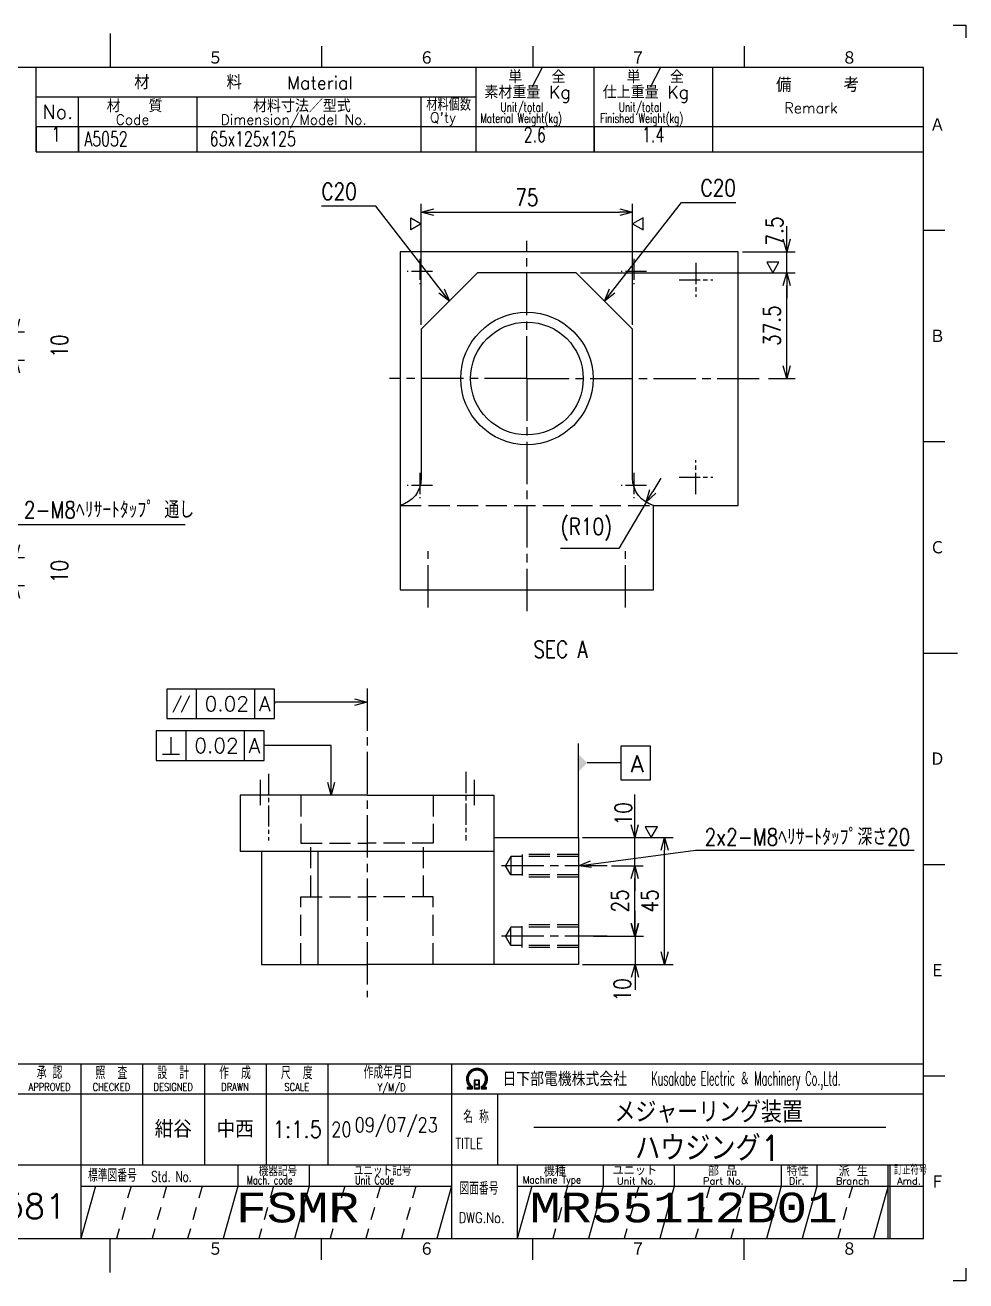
# Model space of a CAD drawing. Extents: x 0 to 630, y 0 to 446.
# Drawn here: x 296.1 to 630, y 0 to 445.5 of the extents above; entities that cross this region are included whole.
import ezdxf
from ezdxf.enums import TextEntityAlignment as Align

# ---------------------------------------------------------------- set-up
doc = ezdxf.new("R2010")
doc.units = 0
doc.header["$LTSCALE"] = 1.5
for name, pattern in [('GEN3', [6.75, 5, -1.75]), ('GEN3A', [3.5, 2, -1.5]), ('GEN7', [15, 10, -1.5, 2, -1.5]), ('GEN7A', [7.5, 5, -0.75, 1, -0.75])]:
    doc.linetypes.add(name, pattern=pattern)
doc.layers.get('0').update_dxf_attribs({"linetype": 'CONTINUOUS'})
doc.layers.get('DEFPOINTS').update_dxf_attribs({"linetype": 'CONTINUOUS'})
for name, color, linetype in [('2', 5, 'CONTINUOUS'), ('3', 6, 'GEN3'), ('5', 3, 'CONTINUOUS'), ('6', 52, 'CONTINUOUS'), ('7', 4, 'GEN7'), ('7A', 4, 'GEN7A'), ('8', 1, 'CONTINUOUS'), ('RAHM2', 1, 'CONTINUOUS'), ('RAHM3', 52, 'CONTINUOUS')]:
    doc.layers.add(name, color=color, linetype=linetype)
doc.styles.add('DIMENSION', font='monotxt.shx', dxfattribs={"bigfont": 'bigfont.shx'})
doc.styles.get("Standard").update_dxf_attribs({"font": 'romans.shx', "width": 0.8, "bigfont": 'extfont.shx'})
doc.styles.add('SYMBOLS', font='txt.shx', dxfattribs={"bigfont": 'extfont.shx'})
doc.dimstyles.new('GEN-ISO', dxfattribs={"dimtxt": 4, "dimasz": 3, "dimexe": 2, "dimexo": 1, "dimgap": 1, "dimtad": 3, "dimdec": 3, "dimrnd": 0.001, "dimdsep": 46, "dimtxsty": 'Standard', "dimblk": 'OPEN30', "dimcen": 0, "dimclrt": 52, "dimadec": 0, "dimazin": 0, "dimtp": 0.1, "dimtm": 0.1, "dimtfac": 0.6, "dimtdec": 3, "dimtmove": 2, "dimatfit": 3, "dimldrblk": 'OPEN30', "dimfxl": 0, "dimarcsym": 0})
doc.dimstyles.new('GEN-ISO$4', dxfattribs={"dimtxt": 4, "dimasz": 3, "dimexe": 2, "dimexo": 1, "dimgap": 1, "dimtad": 1, "dimtoh": 1, "dimdec": 3, "dimrnd": 0.001, "dimdsep": 46, "dimtxsty": 'Standard', "dimblk": 'OPEN30', "dimcen": 0, "dimclrt": 52, "dimadec": 0, "dimazin": 0, "dimtp": 0.1, "dimtm": 0.1, "dimtfac": 0.6, "dimtdec": 3, "dimtofl": 0, "dimtmove": 0, "dimatfit": 2, "dimldrblk": 'OPEN30', "dimfxl": 0, "dimarcsym": 0})

# ---------------------------------------------------------------- blocks, each defined once
blk = doc.blocks.new('1A3ﾌﾞﾋﾝ')
at = {"layer": 'RAHM2', "color": 5, "linetype": 'Continuous'}
for p, q in [((417, 297), (420, 297)), ((420, 297), (420, 294)), ((217.5, 295), (217.5, 287)), ((267.5, 292), (267.5, 287)), ((317.5, 292), (317.5, 287)), ((367.5, 292), (367.5, 287)), ((410, 287), (25, 287)), ((410, 10), (410, 287)), ((410, 248.5), (415, 248.5)), ((410, 198.5), (415, 198.5)), ((410, 148.5), (418, 148.5)), ((410, 98.5), (415, 98.5)), ((410, 48.5), (415, 48.5)), ((25, 10), (410, 10)), ((217.5, 2), (217.5, 10)), ((267.5, 5), (267.5, 10)), ((317.5, 5), (317.5, 10)), ((367.5, 5), (367.5, 10)), ((420, 3), (420, 0)), ((420, 0), (417, 0))]:
    blk.add_line(p, q, dxfattribs=at)
at = {"layer": 'RAHM2', "color": 7, "linetype": 'Continuous'}
for p, q in [((200, 267), (200, 287)), ((304, 287), (304, 267)), ((332, 267), (332, 287)), ((360, 287), (360, 267)), ((200, 280), (304, 280)), ((210, 267), (210, 280)), ((238, 280), (238, 267)), ((291, 280), (291, 267)), ((200, 273), (410, 273)), ((200, 267), (410, 267)), ((210.55, 51.26), (210.55, 10)), ((225.18, 51.26), (225.18, 27.42)), ((239.8, 51.26), (239.8, 27.42)), ((254.43, 51.26), (254.43, 27.42)), ((269.05, 51.26), (269.05, 27.42)), ((298.3, 51.26), (298.3, 10)), ((152.05, 44.26), (410, 44.26)), ((269.05, 44.26), (269.05, 27.42)), ((298.3, 44.26), (298.3, 44.26)), ((309.17, 44.26), (309.17, 27.42)), ((152.05, 27.42), (410, 27.42)), ((247.73, 27.42), (247.73, 22.42)), ((264.59, 27.42), (264.59, 22.42)), ((313.83, 27.42), (313.83, 10)), ((334.15, 27.42), (334.15, 22.42)), ((351, 27.42), (351, 22.42)), ((376.29, 27.42), (376.29, 22.42)), ((384.72, 27.42), (384.72, 22.42)), ((401.57, 10), (401.57, 27.42)), ((402.07, 10), (402.07, 27.42)), ((210.55, 22.42), (298.3, 22.42)), ((313.83, 22.42), (410, 22.42))]:
    blk.add_line(p, q, dxfattribs=at)
at = {"layer": 'RAHM2', "color": 3, "linetype": 'Continuous'}
for p, q in [((317.73, 36.35), (401.03, 36.35)), ((214.02, 22.42), (210.55, 10)), ((247.73, 22.42), (244.26, 10)), ((264.59, 22.42), (261.12, 10)), ((298.3, 22.42), (294.83, 10)), ((334.15, 22.42), (330.68, 10)), ((351, 22.42), (347.54, 10)), ((376.29, 22.42), (372.82, 10)), ((384.72, 22.42), (381.25, 10))]:
    blk.add_line(p, q, dxfattribs=at)
at = {"layer": 'RAHM2', "color": 3, "linetype": 'GEN3A'}
for p, q in [((222.44, 22.42), (218.98, 10)), ((230.87, 22.42), (227.41, 10)), ((239.3, 22.42), (235.84, 10)), ((256.16, 22.42), (252.69, 10)), ((273.01, 22.42), (269.55, 10)), ((281.44, 22.42), (277.98, 10)), ((289.87, 22.42), (286.41, 10)), ((325.72, 22.42), (322.25, 10)), ((342.57, 22.42), (339.11, 10)), ((359.43, 22.42), (355.97, 10)), ((367.86, 22.42), (364.39, 10)), ((393.14, 22.42), (389.68, 10))]:
    blk.add_line(p, q, dxfattribs=at)
at = {"layer": 'RAHM2', "color": 5, "linetype": 'Continuous'}
blk.add_lwpolyline([(410, 51.26), (152.05, 51.26), (152.05, 10)], dxfattribs=at)
at = {"layer": 'RAHM2', "color": 7, "linetype": 'Continuous'}
for points in [[(302.02, 45.4), (303.22, 45.4), (303.22, 46.01)], [(302.02, 45.58), (302.97, 45.58), (302.97, 45.91)], [(302.72, 45.82), (302.72, 45.75), (302.02, 45.75), (302.02, 45.4)], [(303.62, 47.51), (303.62, 45.4), (304.92, 45.4), (304.92, 47.51), (303.62, 47.51)], [(303.77, 47.36), (303.77, 46.53), (304.77, 46.53), (304.77, 47.36), (303.77, 47.36)], [(304.77, 46.38), (304.77, 45.55), (303.77, 45.55), (303.77, 46.38), (304.77, 46.38)], [(305.32, 45.98), (305.32, 45.4), (306.58, 45.4), (306.58, 45.75), (305.85, 45.75), (305.85, 45.8)], [(305.57, 45.87), (305.57, 45.58), (306.58, 45.58)]]:
    blk.add_lwpolyline(points, dxfattribs=at)
at = {"layer": 'RAHM2', "color": 3, "linetype": 'Continuous'}
for points in [[(317.29, 22.42), (313.83, 10)], [(401.57, 22.42), (401.57, 22.42), (398.11, 10)]]:
    blk.add_lwpolyline(points, dxfattribs=at)
at = {"layer": 'RAHM2', "color": 7, "linetype": 'Continuous'}
for radius, start, end in [(2.5, 308.2706, 230.8952), (2.28, 303.9949, 234.4013), (2.06, 299.8294, 238.4756)]:
    blk.add_arc((304.3, 47.76), radius, start, end, dxfattribs=at)
at = {"layer": 'RAHM2', "color": 5, "linetype": 'Continuous'}
for s, p in [('５', (240.6, 287.58)), ('６', (290.6, 287.58)), ('７', (340.6, 287.58)), ('８', (390.6, 287.58)), ('Ａ', (411.44, 271.74)), ('Ｂ', (411.44, 221.74)), ('Ｃ', (411.44, 171.74)), ('Ｄ', (411.44, 121.74)), ('Ｅ', (411.44, 71.74)), ('Ｆ', (411.44, 21.74)), ('５', (240.6, 5.87)), ('６', (290.6, 5.87)), ('７', (340.6, 5.87)), ('８', (390.6, 5.87))]:
    blk.add_text(s, height=3.31, dxfattribs=at).set_placement(p)
at = {"layer": 'RAHM2', "color": 7, "linetype": 'Continuous'}
for s, height, p in [('材\u3000\u3000\u3000\u3000\u3000料', 3.311, (223.18, 281.82)), ('単 / 全', 3, (311.71, 283.26)), ('単 / 全', 3, (339.71, 283.26)), ('Material', 3, (259.34, 281.82)), ('素材重量 Kg', 3, (306.08, 279.63)), ('仕上重量 Kg', 3, (334.08, 279.63)), ('備     考', 3.311, (375.08, 281.21)), ('材\u3000\u3000質', 3, (216.68, 276.39)), ('材料寸法／型式', 3, (251.33, 276.39)), ('No.', 3.311, (201.5, 274.82)), ('Dimension/Model No.', 2.4, (243.65, 273.45)), ("Q'ty", 2.4, (293.19, 273.93)), ('Remark', 2.5, (377.03, 276.16)), ('Code', 2.4, (218.82, 273.45)), ('機種', 2.4, (320.08, 24.76)), ('ユニット', 2.4, (336.39, 24.96)), ('部 品', 2.4, (358.93, 24.79)), ('特性', 2.4, (377.55, 24.78)), ('派 生', 2.4, (389.89, 24.72)), ('Unit No.', 1.7, (337.39, 22.76)), ('Part No.', 1.7, (357.81, 22.76)), ('Dir.', 1.7, (378.09, 22.76)), ('Branch', 1.7, (389.24, 22.76)), ('Amd.', 1.7, (403.74, 22.76))]:
    blk.add_text(s, height=height, dxfattribs=at).set_placement(p)
for s, height, width, p in [('材料個数', 3, 0.8, (292.32, 276.75)), ('Material Weight(kg)', 2.2, 0.68, (305.1, 273.86)), ('Unit/total', 2.2, 0.7, (309.86, 276.49)), ('Finished Weight(kg)', 2.2, 0.68, (333.46, 273.86)), ('Unit/total', 2.2, 0.7, (337.86, 276.49)), ('作成年月日', 3, 0.7, (277.49, 47.82)), ('Kusakabe Electric ＆ Machinery Co.,Ltd.', 3.3108, 0.5, (345.56, 46.19)), ('Y/M/D', 1.8, 0.8, (280.79, 44.87)), ('名 称', 3, 0.7, (301.06, 37.33)), ('20', 3.5, 0.8, (269.81, 34.08)), ('TITLE', 2.5, 0.8, (299.18, 31.25)), ('標準図番号', 3, 0.7, (212.26, 23.44)), ('機器記号', 2.5, 0.7, (252.65, 24.77)), ('ユニット記号', 2.5, 0.7, (275.14, 24.85)), ('訂正符号', 2, 0.7, (403.01, 25.16)), ('Std. No.', 2.5, 0.7, (227.23, 23.44)), ('Mach. code', 2, 0.7, (249.86, 22.83)), ('Unit Code', 2, 0.7, (275.45, 22.83)), ('Machine Type', 1.7, 0.9, (315.15, 23.05)), ('図面番号', 3, 0.7, (300.15, 20.37))]:
    blk.add_text(s, height=height, dxfattribs=dict(at, width=width)).set_placement(p)
for s, height, width, p in [('承 認', 3, 0.7, (203.18, 49.35)), ('照  査', 3, 0.7, (217.8, 49.35)), ('設  計', 3, 0.7, (232.43, 49.35)), ('作  成', 3, 0.7, (247.05, 49.35)), ('尺  度', 3, 0.7, (261.67, 49.35)), ('APPROVED', 1.8, 0.8, (203.18, 45.85)), ('CHECKED', 1.8, 0.8, (217.8, 45.85)), ('DESIGNED', 1.8, 0.8, (232.43, 45.85)), ('DRAWN', 1.8, 0.8, (247.05, 45.85)), ('SCALE', 1.8, 0.8, (261.67, 45.85)), ('DWG.No.', 2.5, 0.8, (305.41, 14.96))]:
    blk.add_text(s, height=height, dxfattribs=dict(at, width=width)).set_placement(p, align=Align.MIDDLE)
at = {"layer": 'RAHM2', "color": 7, "linetype": 'Continuous', "width": 0.844147}
blk.add_text('日下部電機株式会社', height=3.311, dxfattribs=at).set_placement((310.35, 46.06), (339.79, 46.06), align=Align.FIT)
at = {"layer": 'RAHM2', "color": 5, "linetype": 'Continuous', "width": 0.7}
for tag, p in [('HEADER3', (35, 274.01)), ('HEADER4', (54.75, 274)), ('HEADER15', (74.49, 274)), ('HEADER16', (94.43, 274))]:
    blk.add_attdef(tag, text='', height=6, dxfattribs=at).set_placement(p, align=Align.MIDDLE)
at = {"layer": 'RAHM2', "color": 7, "linetype": 'Continuous'}
blk.add_attdef('HEADER5', text='', height=2.5, dxfattribs=at).set_placement((63.69, 267.1), align=Align.BOTTOM_RIGHT)
for tag, height, width, p in [('HEADER25', 3.2, 0.63, (46.91, 40.38)), ('HEADER23', 3.33, 0.8, (71.4, 40.2)), ('HEADER24', 3.5, 0.8, (92.57, 40.22)), ('HEADER1', 5, 0.9, (359.12, 40.15)), ('HEADER7', 5, 0.8, (174.38, 35.8)), ('GEN-TITLE-SCA', 4, 0.85, (261.79, 35.85)), ('HEADER22', 3.2, 0.63, (46.91, 33.38)), ('HEADER20', 3.33, 0.8, (71.4, 33.2)), ('HEADER21', 3.5, 0.8, (92.57, 33.22)), ('HEADER2', 6, 0.9, (358.89, 31.68)), ('HEADER19', 3.2, 0.63, (46.91, 26.38)), ('HEADER17', 3.33, 0.8, (71.4, 26.2)), ('HEADER18', 3.5, 0.8, (92.57, 26.22)), ('HEADER11', 3.2, 0.63, (46.91, 19.38)), ('HEADER9', 3.33, 0.8, (71.4, 19.2)), ('HEADER10', 3.5, 0.8, (92.57, 19.22)), ('HEADER14', 3.31, 0.8, (126.54, 12.82))]:
    blk.add_attdef(tag, text='', height=height, dxfattribs=dict(at, width=width)).set_placement(p, align=Align.MIDDLE)
at = {"layer": 'RAHM2', "color": 7, "linetype": 'Continuous', "width": 0.8}
blk.add_attdef('GEN-TITLE-DAT', text='', height=3.5, dxfattribs=at).set_placement((275.35, 34.1), align=Align.BOTTOM_LEFT)
at = {"layer": 'RAHM2', "color": 7, "linetype": 'Continuous'}
for tag, p in [('HEADER27', (232.45, 36.09)), ('HEADER26', (247.07, 36.09))]:
    blk.add_attdef(tag, text='', height=4, dxfattribs=at).set_placement(p, align=Align.MIDDLE)
at = {"layer": 'RAHM2', "color": 5, "linetype": 'Continuous', "style": 'DIMENSION', "width": 1.2}
for tag, p in [('HEADER13', (213.56, 11.75)), ('HEADER12', (247.26, 11.72)), ('GEN-TITLE-DWG', (316.79, 11.74))]:
    blk.add_attdef(tag, text='', height=7.02, dxfattribs=at).set_placement(p, align=Align.BOTTOM_LEFT)
at = {"layer": 'RAHM2', "color": 5, "linetype": 'Continuous', "style": 'DIMENSION'}
blk.add_attdef('HEADER8', text='', height=7.02, dxfattribs=at).set_placement((408.58, 11.71), align=Align.BOTTOM_RIGHT)
at = {"layer": 'RAHM2', "color": 5, "linetype": 'Continuous'}
blk.add_attdef('HEADER6', text='', height=5.8, dxfattribs=at).set_placement((207.09, 13.03), align=Align.BOTTOM_RIGHT)
blk = doc.blocks.new('_Open30')
at = {"color": 0, "linetype": 'ByBlock', "lineweight": -2}
for p, q in [((-1, 0.268), (0, 0)), ((0, 0), (-1, -0.268)), ((0, 0), (-1, 0))]:
    blk.add_line(p, q, dxfattribs=at)
blk = doc.blocks.new('*D48')
at = {"layer": '5', "color": 0, "lineweight": -2}
for p, q in [((493.96, 157.28), (526.06, 157.28)), ((523.06, 116.78), (523.06, 152.78)), ((493.96, 112.28), (526.06, 112.28))]:
    blk.add_line(p, q, dxfattribs=at)
at = {"layer": 'DEFPOINTS', "color": 0}
for p in [(492.46, 157.28), (523.06, 157.28), (492.46, 112.28)]:
    blk.add_point(p, dxfattribs=at)
at = {"layer": '5', "color": 0, "lineweight": -2, "xscale": 4.5, "yscale": 4.5, "zscale": 4.5}
for p, rotation in [((523.06, 157.28), 90), ((523.06, 112.28), 270)]:
    blk.add_blockref('_Open30', p, dxfattribs=dict(at, rotation=rotation))
at = {"layer": '5', "color": 52, "insert": (517.81, 134.78), "char_height": 6, "attachment_point": 5, "rotation": 90}
blk.add_mtext('45', dxfattribs=at)
blk = doc.blocks.new('*D49')
at = {"layer": '5', "color": 0, "lineweight": -2}
for p, q in [((512.45, 161.78), (512.45, 166.28)), ((493.96, 157.28), (515.45, 157.28)), ((512.45, 147.28), (512.45, 157.28)), ((504.15, 147.28), (515.45, 147.28)), ((512.45, 142.78), (512.45, 138.28))]:
    blk.add_line(p, q, dxfattribs=at)
at = {"layer": 'DEFPOINTS', "color": 0}
for p in [(492.46, 157.28), (512.45, 157.28), (502.65, 147.28)]:
    blk.add_point(p, dxfattribs=at)
at = {"layer": '5', "color": 0, "lineweight": -2, "xscale": 4.5, "yscale": 4.5, "zscale": 4.5}
for p, rotation in [((512.45, 157.28), 270), ((512.45, 147.28), 90)]:
    blk.add_blockref('_Open30', p, dxfattribs=dict(at, rotation=rotation))
at = {"layer": '5', "color": 52, "insert": (508.4, 165.71), "char_height": 6, "attachment_point": 5, "rotation": 90}
blk.add_mtext('10', dxfattribs=at)
blk = doc.blocks.new('*D50')
at = {"layer": '5', "color": 0, "lineweight": -2}
for p, q in [((504.15, 147.28), (515.45, 147.28)), ((512.45, 126.78), (512.45, 142.78)), ((497.79, 122.28), (515.45, 122.28))]:
    blk.add_line(p, q, dxfattribs=at)
at = {"layer": 'DEFPOINTS', "color": 0}
for p in [(502.65, 147.28), (512.45, 147.28), (496.29, 122.28)]:
    blk.add_point(p, dxfattribs=at)
at = {"layer": '5', "color": 0, "lineweight": -2, "xscale": 4.5, "yscale": 4.5, "zscale": 4.5}
for p, rotation in [((512.45, 147.28), 90), ((512.45, 122.28), 270)]:
    blk.add_blockref('_Open30', p, dxfattribs=dict(at, rotation=rotation))
at = {"layer": '5', "color": 52, "insert": (507.2, 134.78), "char_height": 6, "attachment_point": 5, "rotation": 90}
blk.add_mtext('25', dxfattribs=at)
blk = doc.blocks.new('*D51')
at = {"layer": '5', "color": 0, "lineweight": -2}
for p, q in [((512.56, 126.78), (512.56, 131.28)), ((497.79, 122.28), (515.56, 122.28)), ((512.56, 122.28), (512.56, 112.28)), ((493.96, 112.28), (515.56, 112.28)), ((512.56, 107.78), (512.56, 103.28))]:
    blk.add_line(p, q, dxfattribs=at)
at = {"layer": 'DEFPOINTS', "color": 0}
for p in [(496.29, 122.28), (492.46, 112.28), (512.56, 112.28)]:
    blk.add_point(p, dxfattribs=at)
at = {"layer": '5', "color": 0, "lineweight": -2, "xscale": 4.5, "yscale": 4.5, "zscale": 4.5}
for p, rotation in [((512.56, 122.28), 270), ((512.56, 112.28), 90)]:
    blk.add_blockref('_Open30', p, dxfattribs=dict(at, rotation=rotation))
at = {"layer": '5', "color": 52, "insert": (508.05, 103.25), "char_height": 6, "attachment_point": 5, "rotation": 90}
blk.add_mtext('10', dxfattribs=at)
blk = doc.blocks.new('REFM180')
at = {"layer": '6', "ltscale": 20}
blk.add_lwpolyline([(-17.06, -4.03), (-17.06, 3.97), (-10.06, 3.97), (-10.06, -4.03)], close=True, dxfattribs=at)
blk.add_lwpolyline([(-10.06, -0.03), (-2.06, -0.03)], dxfattribs=at)
blk.add_solid([(-2.06, -0.03), (-0.06, -2.03), (-0.06, 1.97)], dxfattribs=at)
blk.add_attdef('REFERENCE', text='', height=4, dxfattribs=at).set_placement((-13.56, -2.25), align=Align.CENTER)
blk = doc.blocks.new('GEOTOL-031128170358')
at = {"layer": '6', "color": 2}
for p, q in [((7, 3.5), (7, -3.5)), ((20.85, -3.5), (20.85, 3.5)), ((1.5, -2), (3.5, 2)), ((3.5, -2), (5.5, 2))]:
    blk.add_line(p, q, dxfattribs=at)
blk.add_lwpolyline([(0, -3.5), (25.49, -3.5), (25.49, 3.5), (0, 3.5)], close=True, dxfattribs=at)
at = {"layer": '6', "color": 2, "style": 'SYMBOLS', "flags": 1}
blk.add_attdef('STYLE', text='', height=3.5, dxfattribs=at).set_placement((0, -3.5), align=Align.RIGHT)
at = {"layer": '6', "color": 2, "style": 'SYMBOLS'}
for tag, p in [('COL01', (9, -1.75)), ('COL02', (21.85, -1.75))]:
    blk.add_attdef(tag, p, '', height=3.5, dxfattribs=at)
blk = doc.blocks.new('GEOTOL-031128170315')
at = {"layer": '6', "color": 2}
for p, q in [((7, 3.5), (7, -3.5)), ((20.85, -3.5), (20.85, 3.5)), ((3.5, -2), (3.5, 2)), ((1.5, -2), (5.5, -2))]:
    blk.add_line(p, q, dxfattribs=at)
blk.add_lwpolyline([(0, -3.5), (25.49, -3.5), (25.49, 3.5), (0, 3.5)], close=True, dxfattribs=at)
at = {"layer": '6', "color": 2, "style": 'SYMBOLS', "flags": 1}
blk.add_attdef('STYLE', text='', height=3.5, dxfattribs=at).set_placement((0, -3.5), align=Align.RIGHT)
at = {"layer": '6', "color": 2, "style": 'SYMBOLS'}
for tag, p in [('COL01', (9, -1.75)), ('COL02', (21.85, -1.75))]:
    blk.add_attdef(tag, p, '', height=3.5, dxfattribs=at)
blk = doc.blocks.new('*D52')
at = {"layer": '5', "color": 0, "lineweight": -2}
for p, q in [((566.4, 369.62), (566.4, 374.12)), ((550.67, 365.12), (569.4, 365.12)), ((566.4, 357.62), (566.4, 365.12)), ((493.17, 357.62), (569.4, 357.62)), ((566.4, 353.12), (566.4, 348.62))]:
    blk.add_line(p, q, dxfattribs=at)
at = {"layer": 'DEFPOINTS', "color": 0}
for p in [(549.17, 365.12), (566.4, 365.12), (491.67, 357.62)]:
    blk.add_point(p, dxfattribs=at)
at = {"layer": '5', "color": 0, "lineweight": -2, "xscale": 4.5, "yscale": 4.5, "zscale": 4.5}
for p, rotation in [((566.4, 365.12), 270), ((566.4, 357.62), 90)]:
    blk.add_blockref('_Open30', p, dxfattribs=dict(at, rotation=rotation))
at = {"layer": '5', "color": 52, "insert": (562.1, 372.44), "char_height": 6, "attachment_point": 5, "rotation": 90}
blk.add_mtext('7.5', dxfattribs=at)
blk = doc.blocks.new('*D53')
at = {"layer": '5', "color": 0, "lineweight": -2}
for p, q in [((493.17, 357.62), (569.4, 357.62)), ((566.4, 324.62), (566.4, 353.12)), ((559.93, 320.12), (569.4, 320.12))]:
    blk.add_line(p, q, dxfattribs=at)
at = {"layer": 'DEFPOINTS', "color": 0}
for p in [(491.67, 357.62), (566.4, 357.62), (558.43, 320.12)]:
    blk.add_point(p, dxfattribs=at)
at = {"layer": '5', "color": 0, "lineweight": -2, "xscale": 4.5, "yscale": 4.5, "zscale": 4.5}
for p, rotation in [((566.4, 357.62), 90), ((566.4, 320.12), 270)]:
    blk.add_blockref('_Open30', p, dxfattribs=dict(at, rotation=rotation))
at = {"layer": '5', "color": 52, "insert": (561.15, 338.87), "char_height": 6, "attachment_point": 5, "rotation": 90}
blk.add_mtext('37.5', dxfattribs=at)
blk = doc.blocks.new('*D54')
at = {"layer": '5', "color": 0, "lineweight": -2}
for p, q in [((436.67, 339.12), (436.67, 382.11)), ((441.17, 379.11), (507.17, 379.11)), ((511.67, 339.12), (511.67, 382.11))]:
    blk.add_line(p, q, dxfattribs=at)
at = {"layer": 'DEFPOINTS', "color": 0}
for p in [(511.67, 379.11), (436.67, 337.62), (511.67, 337.62)]:
    blk.add_point(p, dxfattribs=at)
at = {"layer": '5', "color": 0, "lineweight": -2, "xscale": 4.5, "yscale": 4.5, "zscale": 4.5, "rotation": 180}
blk.add_blockref('_Open30', (436.67, 379.11), dxfattribs=at)
at = {"layer": '5', "color": 0, "lineweight": -2, "xscale": 4.5, "yscale": 4.5, "zscale": 4.5}
blk.add_blockref('_Open30', (511.67, 379.11), dxfattribs=at)
at = {"layer": '5', "color": 52, "insert": (474.17, 384.36), "char_height": 6, "attachment_point": 5}
blk.add_mtext('75', dxfattribs=at)
blk = doc.blocks.new('*D55')
at = {"layer": '5', "color": 0, "lineweight": -2}
for p, q in [((521.67, 284.81), (518.86, 280.08)), ((516.56, 276.21), (506.82, 259.81)), ((506.82, 259.81), (486.06, 259.81))]:
    blk.add_line(p, q, dxfattribs=at)
at = {"layer": 'DEFPOINTS', "color": 0}
for p in [(521.67, 284.81), (516.56, 276.21)]:
    blk.add_point(p, dxfattribs=at)
at = {"layer": '5', "color": 0, "lineweight": -2, "xscale": 4.5, "yscale": 4.5, "zscale": 4.5, "rotation": 239.2821788763316}
blk.add_blockref('_Open30', (516.56, 276.21), dxfattribs=at)
at = {"layer": '5', "color": 52, "insert": (495.31, 266.63), "char_height": 6, "attachment_point": 5}
blk.add_mtext('(R10)', dxfattribs=at)
blk = doc.blocks.new('*D74')
at = {"layer": '5', "color": 0, "lineweight": -2}
for p, q in [((292.9, 261.17), (292.9, 265.67)), ((270.96, 256.67), (295.9, 256.67)), ((292.9, 256.67), (292.9, 246.67)), ((279.96, 246.67), (295.9, 246.67)), ((292.9, 242.17), (292.9, 237.67))]:
    blk.add_line(p, q, dxfattribs=at)
at = {"layer": 'DEFPOINTS', "color": 0}
for p in [(269.46, 256.67), (278.46, 246.67), (292.9, 246.67)]:
    blk.add_point(p, dxfattribs=at)
at = {"layer": '5', "color": 0, "lineweight": -2, "xscale": 4.5, "yscale": 4.5, "zscale": 4.5}
for p, rotation in [((292.9, 256.67), 270), ((292.9, 246.67), 90)]:
    blk.add_blockref('_Open30', p, dxfattribs=dict(at, rotation=rotation))
at = {"layer": '5', "color": 52, "insert": (308.27, 251.67), "char_height": 6, "attachment_point": 5, "rotation": 90}
blk.add_mtext('10', dxfattribs=at)
blk = doc.blocks.new('*D76')
at = {"layer": '5', "color": 0, "lineweight": -2}
for p, q in [((292.9, 341.17), (292.9, 345.67)), ((279.96, 336.67), (295.9, 336.67)), ((292.9, 326.67), (292.9, 336.67)), ((270.96, 326.67), (295.9, 326.67)), ((292.9, 322.17), (292.9, 317.67))]:
    blk.add_line(p, q, dxfattribs=at)
at = {"layer": 'DEFPOINTS', "color": 0}
for p in [(278.46, 336.67), (292.9, 336.67), (269.46, 326.67)]:
    blk.add_point(p, dxfattribs=at)
at = {"layer": '5', "color": 0, "lineweight": -2, "xscale": 4.5, "yscale": 4.5, "zscale": 4.5}
for p, rotation in [((292.9, 336.67), 270), ((292.9, 326.67), 90)]:
    blk.add_blockref('_Open30', p, dxfattribs=dict(at, rotation=rotation))
at = {"layer": '5', "color": 52, "insert": (308.27, 331.67), "char_height": 6, "attachment_point": 5, "rotation": 90}
blk.add_mtext('10', dxfattribs=at)
blk = doc.blocks.new('STDBUHIN')
at = {"color": 7}
for p, q in [((0, 0), (0, -6)), ((10, 0), (10, -6)), ((38, 0), (38, -6)), ((91, 0), (91, -6)), ((104, 0), (104, -6)), ((132, 0), (132, -6)), ((160, 0), (160, -6)), ((0, -6), (210, -6))]:
    blk.add_line(p, q, dxfattribs=at)
at = {"layer": 'RAHM3', "color": 7, "width": 0.9}
for tag, p in [('1GENST', (4.710911, -4.609434)), ('4GENST', (96.434633, -4.658422)), ('5GENST', (118, -4.729)), ('6GENST', (146, -4.729))]:
    blk.add_attdef(tag, text='', height=3.5, dxfattribs=at).set_placement(p, align=Align.BOTTOM_CENTER)
at = {"layer": 'RAHM3', "color": 7}
for tag, p, width in [('2GENST', (11.373533, -4.658422), 0.8), ('3GENST', (41.070972, -4.658422), 0.8), ('7GENST', (162.759538, -4.671383), 0.9)]:
    blk.add_attdef(tag, p, '', height=3.5, dxfattribs=dict(at, width=width))

msp = doc.modelspace()

# ---------------------------------------------------------------- linework, layer by layer
at = {"layer": '2'}
for p, q in [((549.1715, 365.1235), (429.1715, 365.1235)), ((429.1715, 365.1235), (429.1715, 275.1235)), ((549.1715, 275.1235), (549.1715, 365.1235)), ((519.1715, 275.1235), (549.1715, 275.1235)), ((417.4553, 172.282), (372.4553, 172.282)), ((372.4553, 172.282), (372.4553, 152.282)), ((417.4553, 172.282), (462.4553, 172.282)), ((440.9553, 172.282), (462.4553, 172.282)), ((462.4553, 172.282), (462.4553, 157.282)), ((462.4553, 157.282), (492.4553, 157.282)), ((492.4553, 157.282), (492.4553, 112.282)), ((379.9553, 152.282), (379.9553, 112.282)), ((399.9553, 152.282), (399.9553, 112.282)), ((462.4553, 152.282), (462.4553, 112.282)), ((379.9553, 112.282), (417.4553, 112.282)), ((462.4553, 112.282), (417.4553, 112.282)), ((492.4553, 112.282), (462.4553, 112.282))]:
    msp.add_line(p, q, dxfattribs=at)
msp.add_lwpolyline([(429.1715, 245.1235), (519.1715, 245.1235), (519.1715, 275.1235, -0.34199871), (511.6715, 284.8059), (511.6715, 337.6235), (491.6715, 357.6235), (456.6715, 357.6235), (436.6715, 337.6235), (436.6715, 284.8059, -0.34199871), (429.1715, 275.1235)], format="xyb", close=True, dxfattribs=at)
msp.add_lwpolyline([(462.4553, 157.282), (462.4553, 152.282), (372.4553, 152.282)], dxfattribs=at)
for radius in [23.5, 20]:
    msp.add_circle((474.1715, 320.1235), radius, dxfattribs=at)
at = {"layer": '3'}
for p, q in [((429.1715, 275.1235), (519.1715, 275.1235)), ((393.9553, 172.282), (393.9553, 155.282)), ((440.9553, 172.282), (440.9553, 155.282)), ((393.9553, 155.282), (417.4553, 155.282)), ((397.4553, 136.282), (397.4553, 155.282)), ((440.9553, 155.282), (417.4553, 155.282)), ((437.4553, 136.282), (437.4553, 155.282)), ((468.4553, 150.532), (466.579, 147.282)), ((466.596, 147.2524), (466.579, 147.282)), ((468.4553, 144.032), (466.579, 147.282)), ((492.4553, 150.532), (468.4553, 150.532)), ((468.4553, 150.532), (468.4553, 144.032)), ((492.4553, 151.282), (472.4553, 151.282)), ((472.4553, 151.282), (472.4553, 143.282)), ((492.4553, 144.032), (468.4553, 144.032)), ((492.4553, 143.282), (472.4553, 143.282)), ((393.9553, 136.282), (417.4553, 136.282)), ((393.9553, 112.282), (393.9553, 136.282)), ((440.9553, 136.282), (417.4553, 136.282)), ((440.9553, 112.282), (440.9553, 136.282)), ((468.4553, 125.532), (466.579, 122.282)), ((492.4553, 125.532), (468.4553, 125.532)), ((468.4553, 119.032), (468.4553, 125.532)), ((492.4553, 126.282), (472.4553, 126.282)), ((472.4553, 118.282), (472.4553, 126.282)), ((466.596, 122.3116), (466.579, 122.282)), ((468.4553, 119.032), (466.579, 122.282)), ((492.4553, 119.032), (468.4553, 119.032)), ((492.4553, 118.282), (472.4553, 118.282))]:
    msp.add_line(p, q, dxfattribs=at)
at = {"layer": '5'}
for p, q in [((492.4553, 157.282), (492.4553, 190.6129)), ((512.4477, 164.782), (512.4477, 172.544))]:
    msp.add_line(p, q, dxfattribs=at)
at = {"layer": '7'}
for p, q in [((474.1715, 320.1235), (474.1715, 368.9274)), ((474.1715, 320.1235), (425.3676, 320.1235)), ((474.1715, 320.1235), (474.1715, 237.2428)), ((474.1715, 320.1235), (558.4327, 320.1235)), ((439.1715, 238.8766), (439.1715, 258.9248)), ((509.1715, 238.8766), (509.1715, 258.9248)), ((417.4553, 210.1921), (417.4553, 100.6231)), ((379.4553, 177.7114), (379.4553, 168.7978)), ((455.4553, 177.7114), (455.4553, 168.7978)), ((502.6497, 147.282), (464.9481, 147.282)), ((502.6497, 122.282), (464.9481, 122.282))]:
    msp.add_line(p, q, dxfattribs=at)
at = {"layer": '7A'}
for p, q in [((436.1715, 362.6235), (436.1715, 353.6235)), ((512.1715, 362.6235), (512.1715, 353.6235)), ((534.1715, 361.1235), (534.1715, 349.1235)), ((440.6715, 358.1235), (431.6715, 358.1235)), ((516.6715, 358.1235), (507.6715, 358.1235)), ((528.1715, 355.1235), (540.1715, 355.1235)), ((534.1715, 279.1235), (534.1715, 291.1235)), ((436.1715, 286.6235), (436.1715, 277.6235)), ((512.1715, 286.6235), (512.1715, 277.6235)), ((528.1715, 285.1235), (540.1715, 285.1235)), ((440.6715, 282.1235), (431.6715, 282.1235)), ((516.6715, 282.1235), (507.6715, 282.1235)), ((382.4553, 179.9389), (382.4553, 156.282)), ((452.4553, 180.5754), (452.4553, 156.282))]:
    msp.add_line(p, q, dxfattribs=at)
at = {"layer": '8'}
for points in [[(436.6715, 375.0047), (432.9215, 372.8402), (432.9215, 377.1707), (436.6715, 375.0062)], [(511.6715, 375.0047), (515.4215, 372.8402), (515.4215, 377.1707), (511.6715, 375.0062)], [(561.4609, 357.6235), (563.6254, 361.3735), (559.2949, 361.3735), (561.4594, 357.6235)], [(518.3299, 157.282), (520.4944, 161.032), (516.1639, 161.032), (518.3284, 157.282)]]:
    msp.add_lwpolyline(points, close=True, dxfattribs=at)

# ---------------------------------------------------------------- block references
at = {"layer": '2'}
ref = msp.add_blockref('1A3ﾌﾞﾋﾝ', (0, 0), dxfattribs=dict(at, xscale=1.5, yscale=1.5, zscale=1.5))
ref.add_attrib('GEN-TITLE-DWG', 'MR55112B01', dxfattribs={"layer": 'RAHM2', "color": 5, "linetype": 'Continuous', "height": 10.5345, "style": 'DIMENSION', "width": 1.2}).set_placement((475.1851, 17.6032), align=Align.BOTTOM_LEFT)
ref.add_attrib('GEN-TITLE-DAT', '09/07/23', dxfattribs={"layer": 'RAHM2', "color": 7, "linetype": 'Continuous', "height": 5.25, "width": 0.8}).set_placement((413.0303, 51.1535), align=Align.BOTTOM_LEFT)
ref.add_attrib('GEN-TITLE-SCA', '1:1.5', dxfattribs={"layer": 'RAHM2', "color": 7, "linetype": 'Continuous', "height": 6, "width": 0.85}).set_placement((392.687, 53.7754), align=Align.MIDDLE)
ref.add_attrib('HEADER1', 'メジャーリング装置', dxfattribs={"layer": 'RAHM2', "color": 7, "linetype": 'Continuous', "height": 7.5, "width": 0.9}).set_placement((538.6837, 60.2211), align=Align.MIDDLE)
ref.add_attrib('HEADER2', 'ハウジング1', dxfattribs={"layer": 'RAHM2', "color": 7, "linetype": 'Continuous', "height": 9, "width": 0.9}).set_placement((538.3416, 47.5175), align=Align.MIDDLE)
ref.add_attrib('HEADER6', '2581', dxfattribs={"layer": 'RAHM2', "color": 5, "linetype": 'Continuous', "height": 8.7}).set_placement((310.6325, 19.5387), align=Align.BOTTOM_RIGHT)
ref.add_attrib('HEADER12', 'FSMR', dxfattribs={"layer": 'RAHM2', "color": 5, "linetype": 'Continuous', "height": 10.5345, "style": 'DIMENSION', "width": 1.2}).set_placement((370.8872, 17.5792), align=Align.BOTTOM_LEFT)
ref.add_attrib('HEADER27', '紺谷', dxfattribs={"layer": 'RAHM2', "color": 7, "linetype": 'Continuous', "height": 6}).set_placement((348.6743, 54.1353), align=Align.MIDDLE)
ref.add_attrib('HEADER26', '中西', dxfattribs={"layer": 'RAHM2', "color": 7, "linetype": 'Continuous', "height": 6}).set_placement((370.611, 54.1353), align=Align.MIDDLE)
at = {"layer": '6', "xscale": 1.5, "yscale": 1.5, "zscale": 1.5}
for name, p in [('GEOTOL-031128170358', (346.313, 204.7178)), ('GEOTOL-031128170315', (342.6385, 189.8907))]:
    msp.add_blockref(name, p, dxfattribs=at).add_auto_attribs({'COL02': 'A', 'COL01': '0.02'})
at = {"layer": '6'}
ref = msp.add_blockref('REFM180', (492.4553, 183.7962), dxfattribs=dict(at, xscale=-1.5, yscale=1.5, zscale=1.5))
ref.add_attrib('REFERENCE', 'A', dxfattribs={"ltscale": 20, "height": 6}).set_placement((513.3684, 180.4168), align=Align.CENTER)
at = {"layer": 'RAHM2'}
ref = msp.add_blockref('STDBUHIN', (300.0001, 409.5), dxfattribs=dict(at, xscale=1.5, yscale=1.5, zscale=1.5))
ref.add_attrib('1GENST', '1', dxfattribs={"layer": 'RAHM3', "color": 7, "height": 5.25, "width": 0.7}).set_placement((307.0664, 402.5858), align=Align.BOTTOM_CENTER)
ref.add_attrib('2GENST', 'A5052', (317.0604, 402.5124), dxfattribs={"layer": 'RAHM3', "color": 7, "height": 5.25, "width": 0.7})
ref.add_attrib('3GENST', '65x125x125', (361.6065, 402.5124), dxfattribs={"layer": 'RAHM3', "color": 7, "height": 5.25, "width": 0.7})
ref.add_attrib('5GENST', '2.6', dxfattribs={"layer": 'RAHM3', "color": 7, "height": 5.25, "width": 0.7}).set_placement((477.0001, 402.4065), align=Align.BOTTOM_CENTER)
ref.add_attrib('6GENST', '1.4', dxfattribs={"layer": 'RAHM3', "color": 7, "height": 5.25, "width": 0.7}).set_placement((519.0001, 402.4065), align=Align.BOTTOM_CENTER)

# ---------------------------------------------------------------- texts
at = {"width": 0.8}
msp.add_text('SEC A', height=6, dxfattribs=at).set_placement((476.4781, 221.0563))
at = {"layer": '5', "color": 52, "char_height": 6}
for s, insert, attachment_point in [('C20', (413.7986, 386.4964), 6), ('C20', (535.8246, 387.7765), 4), ('2-M8ﾍﾘｻｰﾄﾀｯﾌﾟ 通し', (295.6089, 273.5522), 4), ('2x2-M8ﾍﾘｻｰﾄﾀｯﾌﾟ深さ20', (537.275, 157.4717), 4)]:
    msp.add_mtext(s, dxfattribs=dict(at, insert=insert, attachment_point=attachment_point))

# ---------------------------------------------------------------- dimensions: what is measured, and where the dimension line sits
at = {"layer": '5'}
for base, p1, p2, angle, picture, middle in [((511.6715, 379.1142), (436.6715, 337.6235), (511.6715, 337.6235), 180, '*D54', (474.1715, 384.3642)), ((566.3973, 357.6235), (558.4327, 320.1235), (491.6715, 357.6235), 90, '*D53', (561.1473, 338.8735)), ((292.8984, 336.6652), (269.4579, 326.6652), (278.4579, 336.6652), 270, '*D76', (308.2734, 331.6652)), ((292.8984, 246.6652), (269.4579, 256.6652), (278.4579, 246.6652), 270, '*D74', (308.2734, 251.6652)), ((523.055, 157.282), (492.4553, 112.282), (492.4553, 157.282), 270, '*D48', (517.805, 134.782)), ((512.4477, 147.282), (496.2932, 122.282), (502.6497, 147.282), 270, '*D50', (507.1977, 134.782))]:
    dim = msp.add_linear_dim(base=base, p1=p1, p2=p2, angle=angle, dimstyle='GEN-ISO', override={"dimscale": 1.5, "dimgap": 1.5, "dimtp": 0.05, "dimtm": 0.05}, dxfattribs=at)
    dim.commit()
    dim.dimension.update_dxf_attribs({"geometry": picture, "text_midpoint": middle})
for base, p1, p2, angle, picture, middle in [((566.3973, 365.1235), (491.6715, 357.6235), (549.1715, 365.1235), 90, '*D52', (562.0952, 372.4412)), ((512.4477, 157.282), (502.6497, 147.282), (492.4553, 157.282), 270, '*D49', (508.3994, 165.7053)), ((512.5584, 112.282), (496.2932, 122.282), (492.4553, 112.282), 270, '*D51', (508.0525, 103.2488))]:
    dim = msp.add_linear_dim(base=base, p1=p1, p2=p2, angle=angle, dimstyle='GEN-ISO', override={"dimscale": 1.5, "dimgap": 1.5, "dimtp": 0.05, "dimtm": 0.05}, dxfattribs=at)
    dim.commit()
    dim.dimension.update_dxf_attribs({"geometry": picture, "text_midpoint": middle, "dimtype": 160})
dim = msp.add_radius_dim(center=(521.6715, 284.8059), mpoint=(516.5634, 276.209), text='(<>)', dimstyle='GEN-ISO$4', override={"dimscale": 1.5, "dimgap": 1.5, "dimtp": 0.05, "dimtm": 0.05}, dxfattribs=at)
dim.commit()
dim.dimension.update_dxf_attribs({"geometry": '*D55', "text_midpoint": (495.3132, 259.8114), "dimtype": 164})

# ---------------------------------------------------------------- leaders
at = {"layer": '5', "annotation_type": 0, "has_hookline": 1}
for points, hookline_direction, text_width in [([(446.6715, 347.6235), (420.5486, 381.2464), (416.0486, 381.2464)], 1, 12.5714), ([(501.6715, 347.6235), (529.0746, 382.5265), (533.5746, 382.5265)], 0, 12.5714), ([(267.0594, 258.4056), (288.8589, 268.3022), (293.3589, 268.3022)], 0, 57.3257)]:
    msp.add_leader(points, dimstyle='GEN-ISO', override={"dimscale": 1.5, "dimgap": 1.5, "dimtp": 0.05, "dimtm": 0.05}, dxfattribs=dict(at, hookline_direction=hookline_direction, text_width=text_width))
at = {"layer": '5', "linetype": 'Continuous'}
for points in [[(417.4553, 205.3128), (384.548, 205.3128), (384.548, 204.7178)], [(404.7307, 172.282), (404.7307, 189.8907), (380.8735, 189.8907)]]:
    msp.add_leader(points, dimstyle='GEN-ISO', override={"dimscale": 1.5}, dxfattribs=at)
at = {"layer": '5'}
msp.add_leader([(492.4553, 147.282), (534.073, 152.7555), (611.596, 152.7555)], dimstyle='GEN-ISO', override={"dimscale": 1.5}, dxfattribs=at)

doc.saveas('drawing.dxf')
